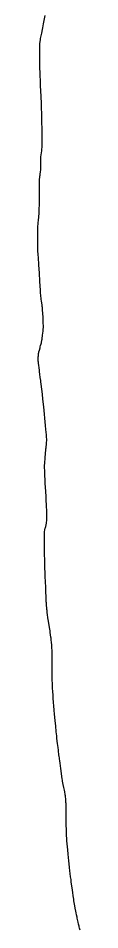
# Model space of a CAD drawing. Header units: millimetres. Extents: x 642261 to 742091, y 6812581 to 6930561.
# Drawn here: x 718672 to 718749, y 6846944 to 6848586 of the extents above; entities that cross this region are included whole.
import ezdxf

# ---------------------------------------------------------------- set-up
doc = ezdxf.new("R2010")
doc.units = ezdxf.units.MM
doc.layers.add('LimiteRegional', color=10, linetype='Continuous')

msp = doc.modelspace()

# ---------------------------------------------------------------- linework, layer by layer
at = {"layer": 'LimiteRegional', "color": 7, "linetype": 'Continuous'}
msp.add_lwpolyline([(718748.666, 6846943.7111), (718747.643, 6846947.5351), (718747.147, 6846949.4521), (718746.82, 6846950.771), (718745.844, 6846954.713), (718745.011, 6846958.2282), (718743.402, 6846965.2742), (718742.9641, 6846967.2491), (718742.1181, 6846971.203), (718741.311, 6846975.1651), (718740.7951, 6846977.811), (718739.811, 6846983.1202), (718739.023, 6846987.594), (718738.512, 6846990.5791), (718737.524, 6846996.5511), (718737.0471, 6846999.5401), (718736.121, 6847005.5191), (718735.236, 6847011.503), (718734.6651, 6847015.4951), (718733.572, 6847023.4831), (718732.6962, 6847030.2624), (718732.4101, 6847032.4771), (718732.1285, 6847034.7639), (718731.5051, 6847039.8703), (718730.8238, 6847045.6987), (718730.273, 6847050.486), (718729.6071, 6847056.4941), (718728.9249, 6847062.9367), (718728.3341, 6847068.5162), (718727.122, 6847080.5431), (718726.3379, 6847088.5642), (718724.8071, 6847104.6072), (718724.5451, 6847107.6131), (718724.393, 6847109.6191), (718724.141, 6847113.6341), (718724.038, 6847115.6432), (718723.875, 6847119.6651), (718723.7601, 6847123.6901), (718723.705, 6847126.3751), (718723.641, 6847131.7481), (718723.6141, 6847139.8121), (718723.6049, 6847150.5661), (718723.5671, 6847155.9411), (718723.4799, 6847161.311), (718723.475, 6847161.503), (718723.412, 6847163.9942), (718723.272, 6847168.0151), (718723.103, 6847171.587), (718723.001, 6847173.3711), (718722.8241, 6847176.0461), (718722.4991, 6847180.0532), (718722.0971, 6847184.0541), (718721.8631, 6847186.0533), (718721.7179, 6847187.1731), (718721.386, 6847189.407), (718721.005, 6847191.633), (718720.7292, 6847193.1141), (718720.132, 6847196.0681), (718719.1679, 6847200.4892), (718717.8641, 6847206.3801), (718717.25, 6847209.3321), (718716.691, 6847212.2931), (718716.4371, 6847213.7781), (718716.098, 6847216.0111), (718713.5, 6847234.866), (718712.235, 6847244.298), (718711.6391, 6847248.8896), (718711.1811, 6847252.419), (718711.0338, 6847253.5533), (718710.5901, 6847256.9724), (718710.398, 6847258.453), (718709.2221, 6847267.8971), (718708.6501, 6847272.6221), (718707.816, 6847279.7111), (718706.7499, 6847289.1711), (718706.2391, 6847293.9051), (718705.5011, 6847301.0091), (718704.465, 6847311.6762), (718703.6041, 6847320.8692), (718702.46, 6847333.1261), (718701.902, 6847339.2562), (718701.0991, 6847348.4512), (718700.7171, 6847353.049), (718700.006, 6847362.2471), (718699.6821, 6847366.8482), (718699.24, 6847373.7501), (718698.9001, 6847379.8871), (718698.75, 6847382.9561), (718698.551, 6847387.5611), (718698.3191, 6847394.4721), (718698.1729, 6847401.3851), (718698.1351, 6847404.8432), (718698.0395, 6847417.3262), (718698.0378, 6847417.5404), (718698.016, 6847420.3921), (718697.986, 6847424.3518), (718697.935, 6847431.0821), (718697.9035, 6847435.2366), (718697.861, 6847440.8371), (718697.8271, 6847445.3631), (718697.767, 6847448.7171), (718697.69, 6847450.9502), (718697.6231, 6847452.4382), (718697.4541, 6847455.412), (718697.2979, 6847457.64), (718696.9171, 6847462.0921), (718696.4541, 6847466.5391), (718696.1049, 6847469.5011), (718695.8571, 6847471.474), (718695.3271, 6847475.4201), (718694.686, 6847479.855), (718694.2381, 6847482.811), (718693.308, 6847488.7211), (718691.406, 6847500.5392), (718690.49, 6847506.4511), (718689.632, 6847512.368), (718689.2341, 6847515.3292), (718688.7441, 6847519.2792), (718688.518, 6847521.2562), (718688.205, 6847524.2231), (718687.804, 6847528.6782), (718687.5871, 6847531.652), (718687.495, 6847533.14), (718687.3781, 6847535.3742), (718687.267, 6847538.0242), (718687.098, 6847543.328), (718686.813, 6847553.94), (718686.7841, 6847554.6602), (718686.6773, 6847557.3912), (718686.646, 6847558.1658), (718686.5949, 6847559.4318), (718686.4913, 6847561.3886), (718685.4251, 6847580.9941), (718685.086, 6847588.969), (718684.897, 6847594.2881), (718684.7859, 6847597.834), (718684.596, 6847604.9271), (718684.4791, 6847610.247), (718684.304, 6847620.89), (718684.19, 6847631.5342), (718684.14, 6847638.6291), (718684.076, 6847652.817), (718684.0841, 6847654.1302), (718684.1681, 6847656.7531), (718684.3321, 6847659.3751), (718684.476, 6847661.1212), (718684.8321, 6847664.6121), (718684.894, 6847665.1121), (718685.053, 6847666.105), (718685.252, 6847667.0911), (718685.403, 6847667.7451), (718685.7278, 6847669.0062), (718686.2891, 6847670.9881), (718687.0149, 6847673.5801), (718687.333, 6847674.883), (718687.595, 6847676.1971), (718687.7, 6847676.8592), (718687.8172, 6847677.859), (718688.1011, 6847681.3981), (718688.215, 6847683.1679), (718688.3461, 6847685.8233), (718688.426, 6847688.4791), (718688.447, 6847689.8062), (718688.4442, 6847692.4611), (718688.421, 6847693.7892), (718688.3572, 6847695.7791), (718687.735, 6847710.3281), (718687.4189, 6847716.8374), (718687.3112, 6847719.0033), (718687.3041, 6847719.1451), (718687.2383, 6847720.2948), (718687.0897, 6847722.8918), (718687.0091, 6847724.3021), (718686.3691, 6847734.617), (718685.515, 6847748.3692), (718685.136, 6847755.2451), (718684.815, 6847762.1191), (718684.6841, 6847765.5572), (718684.5451, 6847770.1391), (718684.492, 6847772.43), (718684.437, 6847775.8661), (718684.4122, 6847781.0201), (718684.441, 6847782.5491), (718684.485, 6847783.5669), (718684.622, 6847785.6031), (718684.8041, 6847787.6382), (718685.2201, 6847791.7081), (718685.4909, 6847794.7612), (718686.485, 6847808.5851), (718686.598, 6847809.8491), (718686.69, 6847810.6901), (718686.907, 6847812.3681), (718687.147, 6847814.0452), (718687.4691, 6847816.2792), (718687.6171, 6847817.3982), (718687.805, 6847819.0779), (718687.8792, 6847819.9202), (718687.996, 6847821.6571), (718688.056, 6847822.8171), (718688.1292, 6847825.1401), (718688.1431, 6847826.3031), (718688.1291, 6847828.6302), (718688.06, 6847830.9552), (718687.983, 6847832.5041), (718687.9191, 6847833.5362), (718687.7602, 6847835.5951), (718686.85, 6847845.7621), (718686.219, 6847852.5371), (718684.902, 6847866.083), (718684.218, 6847872.8531), (718682.8011, 6847886.3891), (718681.3261, 6847899.9191), (718680.3141, 6847908.9361), (718678.2311, 6847926.9652), (718677.7241, 6847931.1071), (718677.3671, 6847933.866), (718676.622, 6847939.3801), (718675.779, 6847945.4149), (718675.2049, 6847949.5334), (718674.8367, 6847952.1759), (718674.2841, 6847956.2889), (718673.627, 6847961.4342), (718673.3046, 6847964.1412), (718673.158, 6847965.5481), (718673.0841, 6847966.4501), (718672.9741, 6847968.2581), (718672.9371, 6847969.1631), (718672.898, 6847970.9751), (718672.898, 6847972.788), (718672.9171, 6847973.9962), (718672.9931, 6847976.4071), (718673.0921, 6847978.2563), (718673.1601, 6847979.1812), (718673.2921, 6847980.5651), (718673.4642, 6847981.946), (718673.5671, 6847982.6341), (718673.81, 6847984.0071), (718673.951, 6847984.69), (718674.1911, 6847985.7122), (718674.4451, 6847986.6911), (718674.982, 6847988.634), (718676.0922, 6847992.4952), (718676.6191, 6847994.4342), (718677.2421, 6847996.7851), (718678.0729, 6847999.9201), (718678.4671, 6848001.4921), (718679.006, 6848003.8651), (718679.2431, 6848005.0592), (718679.4421, 6848006.1631), (718679.7941, 6848008.3771), (718680.106, 6848010.5961), (718680.4931, 6848013.5592), (718680.6891, 6848015.0413), (718681.2881, 6848019.4902), (718681.5672, 6848021.7161), (718681.815, 6848023.9471), (718681.924, 6848025.0651), (718682.0191, 6848026.2972), (718682.0641, 6848027.1192), (718682.1151, 6848028.7651), (718682.1141, 6848031.2371), (718682.0771, 6848032.8851), (718681.9659, 6848036.1781), (718681.6542, 6848044.7452), (718681.469, 6848049.0281), (718681.2441, 6848053.3091), (718681.1131, 6848055.4492), (718680.8031, 6848059.7261), (718680.6209, 6848061.8642), (718680.3092, 6848065.0682), (718680.1231, 6848066.7432), (718679.706, 6848070.084), (718678.818, 6848076.7551), (718678.42, 6848080.0972), (718677.601, 6848087.4461), (718677.223, 6848091.1231), (718676.902, 6848094.8051), (718676.772, 6848096.6491), (718675.8501, 6848112.3182), (718674.888, 6848127.6921), (718673.996, 6848141.3161), (718673.0451, 6848155.7222), (718672.7972, 6848159.4822), (718672.252, 6848168.5752), (718672.1842, 6848170.1661), (718672.1601, 6848171.2271), (718672.153, 6848173.349), (718672.185, 6848175.4712), (718672.2521, 6848178.3012), (718672.283, 6848179.7172), (718672.3121, 6848182.9002), (718672.142, 6848199.674), (718672.1421, 6848201.487), (718672.183, 6848205.1132), (718672.273, 6848208.7381), (718672.356, 6848211.1551), (718672.5679, 6848215.9869), (718672.6861, 6848217.8451), (718672.7901, 6848219.0813), (718673.0451, 6848221.55), (718673.9261, 6848228.944), (718674.1651, 6848231.4121), (718674.2592, 6848232.6482), (718674.4121, 6848235.0951), (718674.6491, 6848239.9951), (718674.8071, 6848244.9002), (718674.876, 6848248.1721), (718674.945, 6848254.7212), (718674.943, 6848264.5501), (718674.918, 6848273.289), (718674.9252, 6848277.6571), (718674.989, 6848284.2061), (718675.0821, 6848288.5683), (718675.147, 6848290.7481), (718675.2728, 6848294.0151), (718675.4351, 6848297.2811), (718675.531, 6848298.912), (718675.6642, 6848300.5252), (718675.7831, 6848301.5972), (718676.076, 6848303.7392), (718676.4091, 6848305.8771), (718676.853, 6848308.7282), (718677.051, 6848310.1552), (718677.286, 6848312.3011), (718677.366, 6848313.3772), (718677.454, 6848315.4061), (718677.481, 6848316.76), (718677.4761, 6848319.4721), (718677.426, 6848322.186), (718677.355, 6848325.805), (718677.341, 6848327.6132), (718677.3811, 6848330.3211), (718677.438, 6848331.674), (718677.4931, 6848332.5971), (718677.633, 6848334.4432), (718677.8081, 6848336.2881), (718678.2321, 6848339.9741), (718679.1591, 6848347.3441), (718679.424, 6848349.8022), (718679.538, 6848351.033), (718679.718, 6848353.4952), (718679.7791, 6848354.7282), (718679.8272, 6848356.5793), (718679.881, 6848362.9891), (718679.8981, 6848367.264), (718679.8851, 6848375.815), (718679.8559, 6848380.0912), (718679.7592, 6848388.6442), (718679.6109, 6848397.1961), (718679.486, 6848402.8961), (718679.1772, 6848414.2941), (718678.818, 6848424.7842), (718678.541, 6848431.7771), (718677.9291, 6848445.7622), (718677.0879, 6848464.4081), (718676.6991, 6848473.7322), (718676.3549, 6848483.0572), (718676.206, 6848487.7201), (718675.9661, 6848497.0322), (718675.8792, 6848501.7111), (718675.7971, 6848508.7082), (718675.736, 6848522.2722), (718675.6991, 6848532.497), (718675.7041, 6848537.6101), (718675.7121, 6848538.2441), (718675.758, 6848539.5121), (718675.8429, 6848540.7771), (718675.918, 6848541.6191), (718676.1111, 6848543.3), (718676.2871, 6848544.5591), (718676.703, 6848547.0711), (718677.18, 6848549.5762), (718678.1959, 6848554.5722), (718679.19, 6848559.3572), (718680.5391, 6848565.726), (718681.1729, 6848568.918), (718682.561, 6848576.2563), (718685.2952, 6848590.942)], dxfattribs=at)

doc.saveas('drawing.dxf')
